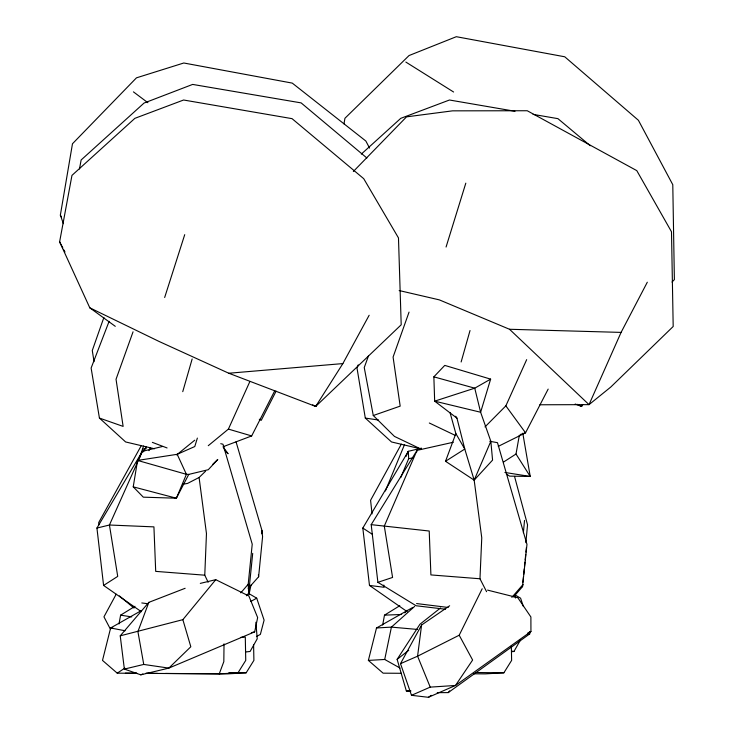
<?xml version="1.0" encoding="UTF-8"?>
<svg xmlns="http://www.w3.org/2000/svg" width="734" height="734" viewBox="0 0 734 734"><rect width="100%" height="100%" fill="white"/><g stroke="black" fill="none" stroke-linecap="round" stroke-linejoin="round"><path stroke-width="1.1" d="M224.026 643.874L223.824 661.646L219.237 673.885L145.892 673.372M208.135 582.245L204.768 575.19L206.465 533.572L199.088 477.476L205.584 471.21M486.587 591.705L479.972 578.768L481.761 537.82L474.173 480.146L464.778 449.043L456.952 418.141L455.704 416.224M437.225 692.657L448.235 692.602L529.746 633.882L529.847 631.754M249.762 585.604L248.954 594.65L251.056 584.879M523.388 532.719L524.516 520.443M525.865 542.683L527.544 524.865L514.543 476.43M261.625 533.811L261.955 530.462L236.054 441.813M248.248 588.494L258.616 576.768L262.579 536.719L261.955 530.462M513.626 596.825L522.498 586.677L522.718 584.447M522.938 582.218L523.498 576.64M523.718 574.41L524.278 568.832M524.498 566.593L524.938 562.134M525.168 559.904L525.718 554.326M525.939 552.087L526.388 547.628M522.498 586.677L526.975 544.38L497.478 442.685L489.743 441.272M246.376 595.779L248.67 593.21L248.202 584.246L252.23 544.169L222.971 444.226L220.741 443.694M248.67 593.21L252.707 553.317M449.648 605.77L421.591 625.01L417.582 656.196L430.225 687.125L455.502 685.464L530.939 631.534L530.893 616.973L517.8 597.696L487.578 590.118M212.897 464.163L217.769 459.466L208.273 469.714L188.748 474.403L176.371 498.212L143.313 497.166L133.23 486.844L137.561 460.429L177.197 454.309L194.776 446.538L197.363 438.088M343.989 123.89L344.934 118.275L409.049 55.545L456.319 36.7L564.749 56.784L638.406 120.284L672.784 184.693L674.381 279.608L672.014 282.067M63.408 223.677L60.353 215.145L72.473 143.763L136.46 77.841L183.803 62.996L292.26 83.107L365.853 141.029L369.56 148.075M506.267 473.935L509.579 476.127L530.232 476.458L516.011 454.025L519.323 435.317M79.474 169.003L81.135 159.984L144.057 103.054L192.647 84.419L301.123 102.888L366.872 158.003M118.991 623.937L120.615 615.156L134.964 606.312M382.662 625.038L384.488 615.156L399.801 605.715M59.619 241.862L71.96 175.389L134.891 118.33L183.601 100.007L292.04 118.651L363.725 178.683L398.479 237.926L401.204 324.786L315.684 406.443L228.788 373.239L159.177 341.503L89.796 307.812L59.619 241.862L62.83 247.936M400.039 668.05L384.717 659.471L391.415 627.12L414.646 606.394M185.142 588.283L148.828 602.366L120.229 635.837L124.367 669.087L140.781 674.83L168.829 668.105L254.68 631.855L257.652 617.578L248.863 595.98L215.75 579.676L200.309 583.383M139.561 457.722L143.58 446.043M416.628 452.089L417.013 450.373L453.355 442.235M401.452 673.298L383.111 673.17L368.376 660.407L376.505 627.974L412.682 607.504M461.136 361.972L470.026 330.539M182.748 391.662L192.152 358.99M456.952 418.141L434.666 401.159L433.858 376.845L444.767 365.394L490.633 379.129L480.623 412.251L490.835 441.29L492.569 460.108L474.173 480.146L445.52 461.282L455.851 433.574L450.034 412.581M446.07 247.028L465.815 183.151M164.664 297.499L184.72 234.66M103.889 317.464L92.282 350.513L94.044 361.697M409.049 312.106L393.085 357.063L400.177 406.131L373.276 415.517L364.248 367.56L368.505 355.816M133.056 331.805L116.036 379.267L123.128 426.399L99.42 418.068L91.126 368.037L109.109 321.345M148.828 602.366L137.909 631.598L143.754 664.435L168.829 668.105L190.822 646.755L182.858 619.661L215.75 579.676M358.229 364.853L357.008 368.037L365.303 418.068L391.516 441.96L421.49 449.043M385.387 490.973L404.581 444.437M148.974 450.685L150.296 447.538M400.718 477.651L408.682 458.686L408.306 451.318L421.49 448.144M474.173 480.146L490.835 441.29M647.305 282.223L621.083 332.401L589.017 404.645L539.848 404.773M162.205 446.556L142.424 451.318L109.43 525.012L117.724 576.383L103.595 585.438L141.359 611.697M405.975 456.511L408.306 451.318L362.816 528.058L369.477 585.438L407.242 611.697M484.99 426.913L505.854 405.865L526.663 359.651M208.263 445.694L228.402 429.106L249.899 381.469M459.2 635.222L472.623 660.031L455.502 685.464L428.417 697.3L411.499 695.309L400.507 663.655L417.582 656.196L459.2 635.222L482.183 588.769M276.094 391.167L261.267 420.307L259.304 419.261M223.053 446.749L251.67 435.932L274.755 390.763M548.16 389.103L525.544 432.821L498.267 446.364M116.174 594.237L103.953 616.835L110.219 628.772M312.666 404.856L315.684 406.443L342.861 363.587L369.156 315.253M400.507 663.655L421.591 625.01M401.324 444.125L370.587 500.294L372.037 513.901M315.684 406.443L316.767 404.471M582.649 404.471L581.567 406.443L575.208 404.012M141.313 445.556L98.686 522.59L98.934 524.838M511.699 651.719L513.974 651.462L520.544 639.8M103.595 585.438L96.934 528.058L142.424 451.318M143.286 451.85L146.185 446.988M371.193 524.654L417.013 450.373L384.295 526.094L392.58 577.438L377.891 582.328L371.193 524.654L429.216 531.021L430.904 574.924L479.972 578.768M219.237 673.885L238.009 672.803L245.743 660.389L245.294 637.094L240.825 637.351M165.499 673.445L227.384 673.885L246.156 672.803L253.9 660.389L253.597 644.856M473.65 673.803L485.11 673.885L503.882 672.803L511.626 660.389L511.341 645.966M582.768 404.544L581.567 406.443L577.539 404.333M410.756 691.419L406.342 690.951L397.131 659.352L419.921 624.267L440.565 607.936M448.235 692.602L449.639 690.85M240.807 592.852L248.202 584.246M511.855 597.384L522.966 584.594M404.755 612.826L407.067 610.33M353.338 171.508L406.535 116.853L452.557 110.843L527.241 110.742L636.782 170.627L671.491 231.751L673.188 326.492L610.771 387.047L589.017 404.645L509.524 329.272L439.345 299.876L399.168 290.545M361.33 154.085L400.773 118.33L449.474 100.007L514.993 111.274M176.637 454.906L194.767 440.189M397.131 659.352L408.728 650.333M428.417 697.3L431.216 695.355M140.937 610.826L110.632 627.974L102.503 660.407L117.238 673.17L124.817 668.133M503.597 462.016L516.011 454.025M445.52 461.282L464.778 449.043L455.851 433.574M490.633 379.129L474.742 388.176L434.666 401.159L480.623 412.251L474.742 388.176L433.858 376.845M250.698 601.504L256.716 598.182L264.102 620.147L260.377 634.378L256.45 636.543M199.088 477.476L187.537 483.431L183.023 484.183M527.865 632.873L530.939 631.534M411.499 695.309L430.225 687.125M140.781 674.83L142.891 673.968M520.268 434.528L525.544 432.821L505.854 405.865M182.858 619.661L120.229 635.837M96.934 528.058L109.43 525.012L153.929 526.874L155.7 571.373L204.768 575.19M251.34 632.653L254.68 631.855M124.367 669.087L143.754 664.435M142.882 449.245L146.222 448.575M408.682 458.686L413.178 457.814M245.551 651.985L250.101 651.462L257.221 638.828L255.882 622.258M228.788 373.239L342.861 363.587M112.761 627.854L110.632 627.974L125.083 630.754M376.505 627.974L391.415 627.12L417.499 629.442M368.376 660.407L384.717 659.471M406.342 690.951L410.829 690.722M384.488 615.156L401.636 614.468M125.386 673.17L136.845 673.243M146.02 673.307L157.48 673.39M117.238 673.17L136.717 673.298M475.311 672.509L503.882 672.803M237.018 672.711L246.156 672.803M228.861 672.711L238.009 672.803M509.524 329.272L621.083 332.401M188.748 474.403L186.408 474.32L137.561 460.429M527.517 633.635L529.746 633.882M445.446 609.238L416.105 605.752L377.891 582.328M416.591 603.559L448.171 607.458M369.477 585.438L384.166 587.292L383.799 585.044M141.79 602.953L147.433 603.687M365.303 418.068L378.542 420.05M120.615 615.156L131.771 616.909M504.891 472.457L530.232 476.458L522.791 433.198M511.726 651.104L513.974 651.462M533.067 114.376L557.923 118.651L590.264 145.736M154.507 448.777L125.633 441.96L99.42 418.068M133.23 486.844L176.371 498.212L186.408 474.32L177.197 454.309M228.402 429.106L251.67 435.932M152.36 442.363L167.077 447.96M429.317 423.013L455.594 435.546M421.05 449.125L394.461 436.409L373.276 415.517M514.662 594.705L520.589 598.182L523.406 606.55M248.808 593.54L256.716 598.182M405.847 62.069L453.594 92.007M362.816 528.058L372.175 534.196M89.796 307.812L115.284 326.327M133.432 91.869L147.892 102.714M119.367 595.898L134.01 608.073M224.292 449.538L228.1 453.731L223.292 447.336M60.353 215.145L61.546 217.099M63.904 249.955L64.977 251.982M514.745 595.98L515.58 598.036M258.405 574.722L258.616 576.768"/></g></svg>
